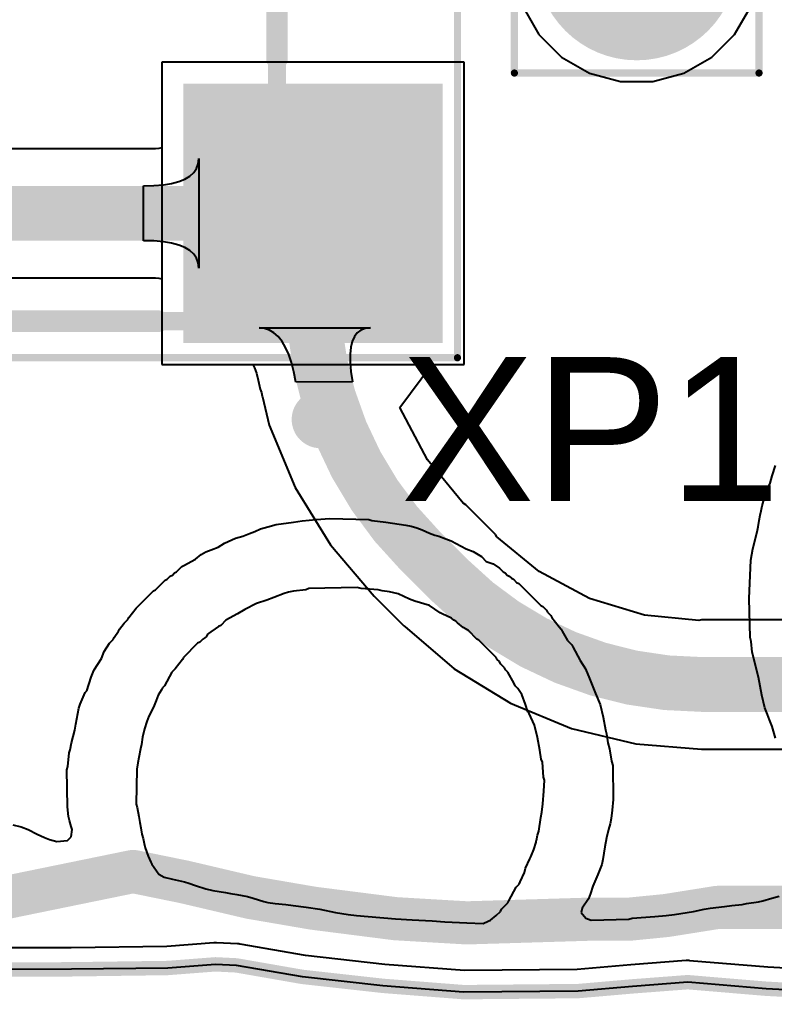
# Model space of a CAD drawing. Header units: inches. Extents: x -21.6 to 21.4, y -24.6 to 14.5.
# Drawn here: x -12.54 to -7.29, y -24.65 to -17.83 of the extents above; entities that cross this region are included whole.
import ezdxf

# ---------------------------------------------------------------- set-up
doc = ezdxf.new("R2010")
doc.units = ezdxf.units.IN
for name, color, linetype in [('Bottom Layer', 5, 'Continuous'), ('Bottom Solder', 6, 'Continuous'), ('Mechanical 4', 56, 'Continuous'), ('Multi-Layer', 9, 'Continuous'), ('Pad Holes', 156, 'Continuous'), ('Top 3D Body', 56, 'Continuous'), ('Top Courtyard', 56, 'Continuous'), ('Top Layer', 1, 'Continuous'), ('Top Overlay', 2, 'Continuous'), ('Top Solder', 216, 'Continuous')]:
    doc.layers.add(name, color=color, linetype=linetype)
doc.styles.add('Arial', font='', dxfattribs={"height": 0.2})
doc.styles.get('Arial').set_extended_font_data('Arial')

# ---------------------------------------------------------------- blocks, each defined once
blk = doc.blocks.new('B__________6X6_52')
at = {"layer": 'Bottom Layer'}
blk.add_hatch(color=5, dxfattribs=at).paths.add_polyline_path([(-4.05, 3.05), (-2.45, 3.05), (-2.45, 1.45), (-4.05, 1.45)])
at = {"layer": 'Bottom Solder'}
blk.add_hatch(color=6, dxfattribs=at).paths.add_polyline_path([(-4.1516, 3.1516), (-2.3484, 3.1516), (-2.3484, 1.3484), (-4.1516, 1.3484)])
at = {"layer": 'Pad Holes'}
h = blk.add_hatch(color=7, dxfattribs=at)
edge = h.paths.add_edge_path()
edge.add_arc((-3.25, 2.25), 0.5, 0, 360)
at = {"layer": 'Top Layer'}
blk.add_hatch(color=1, dxfattribs=at).paths.add_polyline_path([(-4.05, 3.05), (-2.45, 3.05), (-2.45, 1.45), (-4.05, 1.45)])
at = {"layer": 'Top Solder'}
blk.add_hatch(color=216, dxfattribs=at).paths.add_polyline_path([(-4.1516, 3.1516), (-2.3484, 3.1516), (-2.3484, 1.3484), (-4.1516, 1.3484)])
at = {"layer": 'Top 3D Body'}
for points in [[(-3.202, 3.683, 0.2, 0.2, 1), (-3.402, 3.683, 0.2, 0.2, 1)], [(-3.452, 3.683, 0.1, 0.1, 1), (-3.352, 3.683, 0.1, 0.1, 1)], [(-3.252, 3.683, 0.1, 0.1, 1), (-3.152, 3.683, 0.1, 0.1, 1)], [(-3.0317, 3, 0.0635, 0.0635, 1), (-2.9682, 3, 0.0635, 0.0635, 1)], [(-3.0317, 3, 0.0635, 0.0635, 1), (-2.9682, 3, 0.0635, 0.0635, 1)]]:
    blk.add_lwpolyline(points, format="xyseb", close=True, dxfattribs=at)
for points in [[(3, 3, 0.127, 0.127, 0), (-3, 3, 0.127, 0.127, 0)], [(-3, 3, 0.127, 0.127, 0), (-3, -3, 0.127, 0.127, 0)]]:
    blk.add_lwpolyline(points, format="xyseb", dxfattribs=at)
at = {"layer": 'Top Courtyard'}
for points in [[(-4.254, 3.254, 0.05, 0.05, 0), (-4.254, -3.254, 0.05, 0.05, 0)], [(4.254, 3.254, 0.05, 0.05, 0), (-4.254, 3.254, 0.05, 0.05, 0)]]:
    blk.add_lwpolyline(points, format="xyseb", dxfattribs=at)
blk.add_lwpolyline([(-4.2665, 3.254, 0.025, 0.025, 1), (-4.2415, 3.254, 0.025, 0.025, 1)], format="xyseb", close=True, dxfattribs=at)
blk.add_lwpolyline([(-4.2665, 3.254, 0.025, 0.025, 1), (-4.2415, 3.254, 0.025, 0.025, 1)], format="xyseb", close=True, dxfattribs=at)
at = {"layer": 'Top Overlay'}
for points in [[(-3.202, 3.683, 0.2, 0.2, 1), (-3.402, 3.683, 0.2, 0.2, 1)], [(-3.452, 3.683, 0.1, 0.1, 1), (-3.352, 3.683, 0.1, 0.1, 1)], [(-3.252, 3.683, 0.1, 0.1, 1), (-3.152, 3.683, 0.1, 0.1, 1)], [(-2.2135, 3, 0.075, 0.075, 1), (-2.1385, 3, 0.075, 0.075, 1)], [(-3.0375, 1.176, 0.075, 0.075, 1), (-2.9625, 1.176, 0.075, 0.075, 1)]]:
    blk.add_lwpolyline(points, format="xyseb", close=True, dxfattribs=at)
for points in [[(2.176, 3, 0.15, 0.15, 0), (-2.176, 3, 0.15, 0.15, 0)], [(-3, 1.176, 0.15, 0.15, 0), (-3, -1.176, 0.15, 0.15, 0)]]:
    blk.add_lwpolyline(points, format="xyseb", dxfattribs=at)
blk = doc.blocks.new('RES_THT_025W_220_53')
at = {"layer": 'Bottom Layer'}
h = blk.add_hatch(color=5, dxfattribs=at)
edge = h.paths.add_edge_path()
edge.add_arc((-3.81, 0), 0.6, 0, 360)
at = {"layer": 'Bottom Solder'}
h = blk.add_hatch(color=6, dxfattribs=at)
edge = h.paths.add_edge_path()
edge.add_arc((-3.81, 0), 0.7016, 0, 360)
at = {"layer": 'Multi-Layer'}
h = blk.add_hatch(color=9, dxfattribs=at)
edge = h.paths.add_edge_path()
edge.add_arc((-3.81, 0), 0.6, 0, 360)
at = {"layer": 'Top Layer'}
h = blk.add_hatch(color=1, dxfattribs=at)
edge = h.paths.add_edge_path()
edge.add_arc((-3.81, 0), 0.6, 0, 360)
at = {"layer": 'Top Solder'}
h = blk.add_hatch(color=216, dxfattribs=at)
edge = h.paths.add_edge_path()
edge.add_arc((-3.81, 0), 0.7016, 0, 360)
at = {"layer": 'Top Courtyard'}
for points in [[(-4.6, 0.85, 0.05, 0.05, 0), (-3.65, 0.85, 0.05, 0.05, 0)], [(-4.6, 0.85, 0.05, 0.05, 0), (-4.6, -0.85, 0.05, 0.05, 0)], [(-4.6, -0.85, 0.05, 0.05, 0), (-3.65, -0.85, 0.05, 0.05, 0)]]:
    blk.add_lwpolyline(points, format="xyseb", dxfattribs=at)
for points in [[(-4.6125, 0.85, 0.025, 0.025, 1), (-4.5875, 0.85, 0.025, 0.025, 1)], [(-4.6125, 0.85, 0.025, 0.025, 1), (-4.5875, 0.85, 0.025, 0.025, 1)], [(-4.6125, -0.85, 0.025, 0.025, 1), (-4.5875, -0.85, 0.025, 0.025, 1)], [(-4.6125, -0.85, 0.025, 0.025, 1), (-4.5875, -0.85, 0.025, 0.025, 1)]]:
    blk.add_lwpolyline(points, format="xyseb", close=True, dxfattribs=at)

msp = doc.modelspace()

# ---------------------------------------------------------------- linework, layer by layer
at = {"layer": 'Bottom Layer'}
for p, q in [((-9.0421, -17.7381), (-8.9302, -17.9319)), ((-7.5698, -17.9319), (-7.4579, -17.7381)), ((-8.9302, -17.9319), (-8.7719, -18.0902)), ((-7.7281, -18.0902), (-7.5698, -17.9319)), ((-9.45, -18.125), (-11.55, -18.125)), ((-11.55, -18.125), (-11.55, -20.225)), ((-9.45, -20.225), (-9.45, -18.125)), ((-8.7719, -18.0902), (-8.5781, -18.2021)), ((-7.9219, -18.2021), (-7.7281, -18.0902)), ((-8.5781, -18.2021), (-8.3619, -18.26)), ((-8.1381, -18.26), (-7.9219, -18.2021)), ((-8.3619, -18.26), (-8.1381, -18.26)), ((-11.55, -20.225), (-9.45, -20.225)), ((-11.1779, -24.3955), (-11.5097, -24.421)), ((-11.032, -24.4028), (-11.1779, -24.3955)), ((-10.5724, -24.483), (-11.032, -24.4028)), ((-12.179, -24.4301), (-12.6003, -24.4319)), ((-11.5097, -24.421), (-12.179, -24.4301)), ((-10.0144, -24.545), (-10.5724, -24.483)), ((-7.8954, -24.5195), (-8.2784, -24.5486)), ((-7.3502, -24.5651), (-7.8954, -24.5195)), ((-9.4527, -24.5888), (-10.0144, -24.545)), ((-8.6577, -24.5815), (-9.4527, -24.5888)), ((-8.2784, -24.5486), (-8.6577, -24.5815)), ((-6.7721, -24.5961), (-7.3502, -24.5651))]:
    msp.add_line(p, q, dxfattribs=at)
at = {"layer": 'Mechanical 4'}
for points in [[(-12.6003, -24.4319, 0.1, 0.1, 0), (-12.179, -24.4301, 0.1, 0.1, 0)], [(-12.179, -24.4301, 0.1, 0.1, 0), (-11.5097, -24.421, 0.1, 0.1, 0)], [(-11.5097, -24.421, 0.1, 0.1, 0), (-11.1779, -24.3955, 0.1, 0.1, 0)], [(-11.1779, -24.3955, 0.1, 0.1, 0), (-11.032, -24.4028, 0.1, 0.1, 0)], [(-11.032, -24.4028, 0.1, 0.1, 0), (-10.5724, -24.483, 0.1, 0.1, 0)], [(-10.5724, -24.483, 0.1, 0.1, 0), (-10.0144, -24.545, 0.1, 0.1, 0)], [(-8.2784, -24.5486, 0.1, 0.1, 0), (-7.8954, -24.5195, 0.1, 0.1, 0)], [(-7.8954, -24.5195, 0.1, 0.1, 0), (-7.3502, -24.5651, 0.1, 0.1, 0)], [(-10.0144, -24.545, 0.1, 0.1, 0), (-9.4527, -24.5888, 0.1, 0.1, 0)], [(-9.4527, -24.5888, 0.1, 0.1, 0), (-8.6577, -24.5815, 0.1, 0.1, 0)], [(-8.6577, -24.5815, 0.1, 0.1, 0), (-8.2784, -24.5486, 0.1, 0.1, 0)], [(-7.3502, -24.5651, 0.1, 0.1, 0), (-6.7721, -24.5961, 0.1, 0.1, 0)]]:
    msp.add_lwpolyline(points, format="xyseb", dxfattribs=at)
for points in [[(-12.204, -24.4301, 0.05, 0.05, 1), (-12.154, -24.4301, 0.05, 0.05, 1)], [(-12.204, -24.4301, 0.05, 0.05, 1), (-12.154, -24.4301, 0.05, 0.05, 1)], [(-11.5347, -24.421, 0.05, 0.05, 1), (-11.4847, -24.421, 0.05, 0.05, 1)], [(-11.5347, -24.421, 0.05, 0.05, 1), (-11.4847, -24.421, 0.05, 0.05, 1)], [(-11.2029, -24.3955, 0.05, 0.05, 1), (-11.1529, -24.3955, 0.05, 0.05, 1)], [(-11.2029, -24.3955, 0.05, 0.05, 1), (-11.1529, -24.3955, 0.05, 0.05, 1)], [(-11.057, -24.4028, 0.05, 0.05, 1), (-11.007, -24.4028, 0.05, 0.05, 1)], [(-11.057, -24.4028, 0.05, 0.05, 1), (-11.007, -24.4028, 0.05, 0.05, 1)], [(-10.5974, -24.483, 0.05, 0.05, 1), (-10.5474, -24.483, 0.05, 0.05, 1)], [(-10.5974, -24.483, 0.05, 0.05, 1), (-10.5474, -24.483, 0.05, 0.05, 1)], [(-7.9204, -24.5195, 0.05, 0.05, 1), (-7.8704, -24.5195, 0.05, 0.05, 1)], [(-7.9204, -24.5195, 0.05, 0.05, 1), (-7.8704, -24.5195, 0.05, 0.05, 1)], [(-10.0394, -24.545, 0.05, 0.05, 1), (-9.9894, -24.545, 0.05, 0.05, 1)], [(-10.0394, -24.545, 0.05, 0.05, 1), (-9.9894, -24.545, 0.05, 0.05, 1)], [(-9.4777, -24.5888, 0.05, 0.05, 1), (-9.4277, -24.5888, 0.05, 0.05, 1)], [(-9.4777, -24.5888, 0.05, 0.05, 1), (-9.4277, -24.5888, 0.05, 0.05, 1)], [(-8.6827, -24.5815, 0.05, 0.05, 1), (-8.6327, -24.5815, 0.05, 0.05, 1)], [(-8.6827, -24.5815, 0.05, 0.05, 1), (-8.6327, -24.5815, 0.05, 0.05, 1)], [(-8.3034, -24.5486, 0.05, 0.05, 1), (-8.2534, -24.5486, 0.05, 0.05, 1)], [(-8.3034, -24.5486, 0.05, 0.05, 1), (-8.2534, -24.5486, 0.05, 0.05, 1)], [(-7.3752, -24.5651, 0.05, 0.05, 1), (-7.3252, -24.5651, 0.05, 0.05, 1)], [(-7.3752, -24.5651, 0.05, 0.05, 1), (-7.3252, -24.5651, 0.05, 0.05, 1)]]:
    msp.add_lwpolyline(points, format="xyseb", close=True, dxfattribs=at)
at = {"layer": 'Top Layer'}
for p, q in [((-9.0421, -17.7381), (-8.9302, -17.9319)), ((-7.5698, -17.9319), (-7.4579, -17.7381)), ((-8.9302, -17.9319), (-8.7719, -18.0902)), ((-7.7281, -18.0902), (-7.5698, -17.9319)), ((-9.45, -18.125), (-11.55, -18.125)), ((-11.55, -18.125), (-11.55, -18.7202)), ((-9.45, -20.225), (-9.45, -18.125)), ((-8.7719, -18.0902), (-8.5781, -18.2021)), ((-7.9219, -18.2021), (-7.7281, -18.0902)), ((-8.5781, -18.2021), (-8.3619, -18.26)), ((-8.1381, -18.26), (-7.9219, -18.2021)), ((-8.3619, -18.26), (-8.1381, -18.26)), ((-11.5952, -18.7259), (-15.787, -18.7259)), ((-11.5716, -18.7238), (-11.5952, -18.7259)), ((-11.55, -18.7202), (-11.5716, -18.7238)), ((-11.2977, -18.8302), (-11.2939, -18.794)), ((-11.2939, -18.794), (-11.2939, -19.556)), ((-11.3285, -18.8912), (-11.3093, -18.8626)), ((-11.3093, -18.8626), (-11.2977, -18.8302)), ((-11.4322, -18.954), (-11.3899, -18.9369)), ((-11.3899, -18.9369), (-11.3553, -18.9159)), ((-11.3553, -18.9159), (-11.3285, -18.8912)), ((-11.6779, -18.9845), (-11.605, -18.9826)), ((-11.6779, -19.3655), (-11.6779, -18.9845)), ((-11.605, -18.9826), (-11.5397, -18.9769)), ((-11.5397, -18.9769), (-11.4821, -18.9674)), ((-11.4821, -18.9674), (-11.4322, -18.954)), ((-11.605, -19.3674), (-11.6779, -19.3655)), ((-11.5397, -19.3731), (-11.605, -19.3674)), ((-11.4821, -19.3826), (-11.5397, -19.3731)), ((-11.4322, -19.396), (-11.4821, -19.3826)), ((-11.3899, -19.4131), (-11.4322, -19.396)), ((-11.3553, -19.4341), (-11.3899, -19.4131)), ((-11.3285, -19.4588), (-11.3553, -19.4341)), ((-11.3093, -19.4874), (-11.3285, -19.4588)), ((-11.2977, -19.5198), (-11.3093, -19.4874)), ((-11.2939, -19.556), (-11.2977, -19.5198)), ((-15.787, -19.6241), (-11.5952, -19.6241)), ((-11.5952, -19.6241), (-11.5716, -19.6262)), ((-11.5716, -19.6262), (-11.55, -19.6298)), ((-11.55, -19.6298), (-11.55, -20.225)), ((-10.8374, -19.9757), (-10.8742, -19.972)), ((-10.8742, -19.972), (-10.1013, -19.972)), ((-10.1013, -19.972), (-10.1367, -19.9757)), ((-10.803, -19.987), (-10.8374, -19.9757)), ((-10.7712, -20.0058), (-10.803, -19.987)), ((-10.7418, -20.0321), (-10.7712, -20.0058)), ((-10.715, -20.0659), (-10.7418, -20.0321)), ((-10.2121, -20.0318), (-10.2271, -20.0654)), ((-10.1921, -20.0056), (-10.2121, -20.0318)), ((-10.1669, -19.9869), (-10.1921, -20.0056)), ((-10.1367, -19.9757), (-10.1669, -19.9869)), ((-10.6906, -20.1072), (-10.715, -20.0659)), ((-10.6687, -20.1561), (-10.6906, -20.1072)), ((-10.237, -20.1066), (-10.2417, -20.1552)), ((-10.2271, -20.0654), (-10.237, -20.1066)), ((-10.6493, -20.2124), (-10.6687, -20.1561)), ((-10.2417, -20.1552), (-10.2414, -20.2113)), ((-11.55, -20.225), (-10.9171, -20.225)), ((-10.9171, -20.225), (-10.906, -20.2498)), ((-10.6324, -20.2763), (-10.6493, -20.2124)), ((-10.2414, -20.2113), (-10.2359, -20.2748)), ((-9.8974, -20.525), (-9.6749, -20.225)), ((-9.6749, -20.225), (-9.45, -20.225)), ((-10.906, -20.2498), (-10.8934, -20.2866)), ((-10.8934, -20.2866), (-10.8808, -20.3341)), ((-10.618, -20.3477), (-10.6324, -20.2763)), ((-10.2359, -20.2748), (-10.2254, -20.3459)), ((-10.8808, -20.3341), (-10.8679, -20.3981)), ((-10.2254, -20.3459), (-10.618, -20.3477)), ((-10.8679, -20.3981), (-10.8581, -20.4215)), ((-10.8581, -20.4215), (-10.8531, -20.4464)), ((-10.8531, -20.4464), (-10.8506, -20.45)), ((-10.8506, -20.45), (-10.8034, -20.6468)), ((-9.8973, -20.5253), (-9.8974, -20.525)), ((-9.7035, -20.8879), (-9.8973, -20.5253)), ((-10.8034, -20.6468), (-10.6239, -21.0802)), ((-9.4556, -21.1899), (-9.7035, -20.8879)), ((-10.6239, -21.0802), (-10.3787, -21.4802)), ((-9.4385, -21.2014), (-9.4556, -21.1899)), ((-9.2324, -21.4074), (-9.4385, -21.2014)), ((-9.2215, -21.4237), (-9.2324, -21.4074)), ((-8.9286, -21.6642), (-9.2215, -21.4237)), ((-10.3787, -21.4802), (-10.074, -21.8369)), ((-8.5773, -21.8519), (-8.9286, -21.6642)), ((-10.074, -21.8369), (-10.0741, -21.8369)), ((-10.0741, -21.8369), (-9.8679, -22.0429)), ((-8.1961, -21.9675), (-8.5773, -21.8519)), ((-7.8189, -22.0047), (-8.1961, -21.9675)), ((-7.7997, -22.0009), (-7.8189, -22.0047)), ((-6.2051, -22.0009), (-7.7997, -22.0009)), ((-9.8679, -22.0429), (-9.8676, -22.0431)), ((-9.8676, -22.0431), (-9.8616, -22.0482)), ((-9.8616, -22.0482), (-9.5189, -22.3409)), ((-9.5189, -22.3409), (-9.1275, -22.5807)), ((-9.1275, -22.5807), (-8.7035, -22.7564)), ((-8.7035, -22.7564), (-8.2572, -22.8635)), ((-8.2572, -22.8635), (-7.7997, -22.8995)), ((-7.7997, -22.8995), (-7.7997, -22.8991)), ((-7.7997, -22.8991), (-3.5227, -22.8991)), ((-11.1779, -24.3955), (-11.5097, -24.421)), ((-11.032, -24.4028), (-11.1779, -24.3955)), ((-10.5724, -24.483), (-11.032, -24.4028)), ((-12.179, -24.4301), (-12.6003, -24.4319)), ((-11.5097, -24.421), (-12.179, -24.4301)), ((-10.0144, -24.545), (-10.5724, -24.483)), ((-7.8954, -24.5195), (-8.2784, -24.5486)), ((-7.3502, -24.5651), (-7.8954, -24.5195)), ((-9.4527, -24.5888), (-10.0144, -24.545)), ((-8.6577, -24.5815), (-9.4527, -24.5888)), ((-8.2784, -24.5486), (-8.6577, -24.5815)), ((-6.7721, -24.5961), (-7.3502, -24.5651))]:
    msp.add_line(p, q, dxfattribs=at)
for points in [[(-17, -19.175, 0.381, 0.381, 0), (-10.5, -19.175, 0.381, 0.381, 0)], [(-10.5, -19.7229, 0.381, 0.381, 0), (-10.5, -19.175, 0.381, 0.381, 0)], [(-9.7561, -21.519, 0.381, 0.381, -0.198912), (-10.5, -19.7229, 0.381, 0.381, 0)], [(-9.7561, -21.519, 0.381, 0.381, 0), (-9.55, -21.725, 0.381, 0.381, 0)], [(-7.7997, -22.45, 0.381, 0.381, -0.198912), (-9.55, -21.725, 0.381, 0.381, 0)], [(-7.7997, -22.45, 0.381, 0.381, 0), (-3.5206, -22.45, 0.381, 0.381, 0)]]:
    msp.add_lwpolyline(points, format="xyseb", dxfattribs=at)
for points in [[(-10.5952, -19.175, 0.1905, 0.1905, 1), (-10.4047, -19.175, 0.1905, 0.1905, 1)], [(-10.5952, -19.175, 0.1905, 0.1905, 1), (-10.4047, -19.175, 0.1905, 0.1905, 1)], [(-10.5952, -19.7229, 0.1905, 0.1905, 1), (-10.4047, -19.7229, 0.1905, 0.1905, 1)], [(-10.5952, -19.7229, 0.1905, 0.1905, 1), (-10.4047, -19.7229, 0.1905, 0.1905, 1)], [(-9.8513, -21.519, 0.1905, 0.1905, 1), (-9.6608, -21.519, 0.1905, 0.1905, 1)], [(-9.8513, -21.519, 0.1905, 0.1905, 1), (-9.6608, -21.519, 0.1905, 0.1905, 1)], [(-9.6453, -21.725, 0.1905, 0.1905, 1), (-9.4548, -21.725, 0.1905, 0.1905, 1)], [(-9.6453, -21.725, 0.1905, 0.1905, 1), (-9.4548, -21.725, 0.1905, 0.1905, 1)], [(-7.8949, -22.45, 0.1905, 0.1905, 1), (-7.7044, -22.45, 0.1905, 0.1905, 1)], [(-7.8949, -22.45, 0.1905, 0.1905, 1), (-7.7044, -22.45, 0.1905, 0.1905, 1)]]:
    msp.add_lwpolyline(points, format="xyseb", close=True, dxfattribs=at)
at = {"layer": 'Top Overlay'}
for p, q in [((-7.3082, -20.9999), (-7.2863, -20.927)), ((-7.341, -21.0911), (-7.3228, -21.051)), ((-7.3228, -21.051), (-7.3082, -20.9999)), ((-7.3629, -21.1495), (-7.341, -21.0911)), ((-7.3775, -21.2078), (-7.3629, -21.1495)), ((-7.3921, -21.2735), (-7.3848, -21.2443)), ((-7.3848, -21.2443), (-7.3775, -21.2078)), ((-10.7548, -21.3391), (-10.6344, -21.3209)), ((-10.6344, -21.3209), (-10.5761, -21.3136)), ((-10.5761, -21.3136), (-10.4776, -21.3027)), ((-10.4776, -21.3027), (-10.3828, -21.2954)), ((-10.3828, -21.2954), (-10.1129, -21.3027)), ((-10.1129, -21.3027), (-10.091, -21.31)), ((-10.091, -21.31), (-9.9925, -21.3209)), ((-9.9925, -21.3209), (-9.8539, -21.3428)), ((-7.4067, -21.3537), (-7.3994, -21.31)), ((-7.3994, -21.31), (-7.3921, -21.2735)), ((-10.9882, -21.4194), (-10.9408, -21.4011)), ((-10.9408, -21.4011), (-10.9043, -21.3865)), ((-10.9043, -21.3865), (-10.8642, -21.3683)), ((-10.8642, -21.3683), (-10.8131, -21.3537)), ((-10.8131, -21.3537), (-10.7548, -21.3391)), ((-9.8539, -21.3428), (-9.8175, -21.3501)), ((-9.8175, -21.3501), (-9.7773, -21.361)), ((-9.7773, -21.361), (-9.7409, -21.3756)), ((-9.7409, -21.3756), (-9.6898, -21.3975)), ((-9.6898, -21.3975), (-9.6533, -21.4121)), ((-7.4432, -21.5069), (-7.414, -21.3902)), ((-7.414, -21.3902), (-7.4067, -21.3537)), ((-11.1596, -21.496), (-11.1159, -21.4668)), ((-11.1159, -21.4668), (-11.0393, -21.434)), ((-11.0393, -21.434), (-10.9882, -21.4194)), ((-9.6533, -21.4121), (-9.6242, -21.4194)), ((-9.6242, -21.4194), (-9.5767, -21.4376)), ((-9.5767, -21.4376), (-9.5403, -21.4522)), ((-9.5403, -21.4522), (-9.4345, -21.5069)), ((-11.2763, -21.547), (-11.2435, -21.5288)), ((-11.2435, -21.5288), (-11.207, -21.5142)), ((-11.207, -21.5142), (-11.1596, -21.496)), ((-9.4345, -21.5069), (-9.3871, -21.5251)), ((-9.3871, -21.5251), (-9.3287, -21.5616)), ((-7.4577, -21.5871), (-7.4432, -21.5069)), ((-11.3967, -21.6236), (-11.3164, -21.5798)), ((-11.3164, -21.5798), (-11.2763, -21.547)), ((-9.3287, -21.5616), (-9.2959, -21.5944)), ((-9.2959, -21.5944), (-9.2485, -21.6127)), ((-7.4687, -21.8534), (-7.4577, -21.5871)), ((-11.4769, -21.6893), (-11.4623, -21.6747)), ((-11.4623, -21.6747), (-11.4477, -21.6674)), ((-11.4477, -21.6674), (-11.4113, -21.6309)), ((-11.4113, -21.6309), (-11.3967, -21.6236)), ((-9.2485, -21.6127), (-9.2047, -21.6418)), ((-9.2047, -21.6418), (-9.1792, -21.6674)), ((-9.1792, -21.6674), (-9.1646, -21.6747)), ((-9.1646, -21.6747), (-9.15, -21.6893)), ((-11.5936, -21.7914), (-11.528, -21.7257)), ((-11.528, -21.7257), (-11.5134, -21.7184)), ((-11.5134, -21.7184), (-11.4915, -21.6966)), ((-11.4915, -21.6966), (-11.4769, -21.6893)), ((-9.15, -21.6893), (-9.1354, -21.6966)), ((-9.1354, -21.6966), (-9.1209, -21.7111)), ((-9.1209, -21.7111), (-9.1063, -21.7184)), ((-9.1063, -21.7184), (-9.0844, -21.7403)), ((-9.0844, -21.7403), (-9.0698, -21.7476)), ((-11.7286, -21.919), (-11.6082, -21.7987)), ((-11.6082, -21.7987), (-11.5936, -21.7914)), ((-10.6709, -21.8096), (-10.7001, -21.8169)), ((-10.6344, -21.8023), (-10.6709, -21.8096)), ((-10.5505, -21.7914), (-10.6344, -21.8023)), ((-10.5287, -21.7841), (-10.5505, -21.7914)), ((-10.1931, -21.7768), (-10.5287, -21.7841)), ((-10.1639, -21.7841), (-10.1931, -21.7768)), ((-10.0472, -21.7914), (-10.1639, -21.7841)), ((-10.0181, -21.7987), (-10.0472, -21.7914)), ((-9.967, -21.806), (-10.0181, -21.7987)), ((-9.9086, -21.8206), (-9.967, -21.806)), ((-9.0698, -21.7476), (-8.9166, -21.9008)), ((-10.8204, -21.8643), (-10.8934, -21.8862)), ((-10.773, -21.8461), (-10.8204, -21.8643)), ((-10.7001, -21.8169), (-10.773, -21.8461)), ((-9.8284, -21.857), (-9.9086, -21.8206)), ((-9.7919, -21.8716), (-9.8284, -21.857)), ((-9.6898, -21.9008), (-9.7919, -21.8716)), ((-7.4614, -22.1233), (-7.4687, -21.8534)), ((-11.7796, -21.9847), (-11.7286, -21.919)), ((-10.9736, -21.93), (-11.0247, -21.9592)), ((-10.8934, -21.8862), (-10.9736, -21.93)), ((-9.6169, -21.9519), (-9.6898, -21.9008)), ((-8.9166, -21.9008), (-8.902, -21.9081)), ((-8.902, -21.9081), (-8.8765, -21.9336)), ((-8.8765, -21.9336), (-8.8692, -21.9482)), ((-8.8692, -21.9482), (-8.8473, -21.9701)), ((-11.8125, -22.0248), (-11.7869, -21.9993)), ((-11.7869, -21.9993), (-11.7796, -21.9847)), ((-11.1049, -22.0029), (-11.1414, -22.0394)), ((-11.0247, -21.9592), (-11.1049, -22.0029)), ((-9.6023, -21.9592), (-9.6169, -21.9519)), ((-9.5366, -21.9883), (-9.6023, -21.9592)), ((-9.522, -22.0029), (-9.5366, -21.9883)), ((-9.5075, -22.0102), (-9.522, -22.0029)), ((-9.4965, -22.0212), (-9.5075, -22.0102)), ((-8.8473, -21.9701), (-8.84, -21.9847)), ((-8.84, -21.9847), (-8.789, -22.0503)), ((-11.8818, -22.1233), (-11.8526, -22.0795)), ((-11.8526, -22.0795), (-11.8453, -22.0649)), ((-11.8453, -22.0649), (-11.8125, -22.0248)), ((-11.156, -22.0467), (-11.2326, -22.1014)), ((-11.1414, -22.0394), (-11.156, -22.0467)), ((-9.4564, -22.054), (-9.4965, -22.0212)), ((-9.4199, -22.0759), (-9.4564, -22.054)), ((-9.3616, -22.1342), (-9.4199, -22.0759)), ((-8.789, -22.0503), (-8.7744, -22.0649)), ((-8.7744, -22.0649), (-8.7671, -22.0795)), ((-8.7671, -22.0795), (-8.7306, -22.1452)), ((-11.9146, -22.1634), (-11.8891, -22.1379)), ((-11.8891, -22.1379), (-11.8818, -22.1233)), ((-11.2873, -22.1561), (-11.3019, -22.1634)), ((-11.2654, -22.1342), (-11.2873, -22.1561)), ((-11.2508, -22.1269), (-11.2654, -22.1342)), ((-11.2399, -22.116), (-11.2508, -22.1269)), ((-11.2326, -22.1014), (-11.2399, -22.116)), ((-9.347, -22.1415), (-9.3616, -22.1342)), ((-9.2266, -22.2619), (-9.347, -22.1415)), ((-8.7306, -22.1452), (-8.7014, -22.1743)), ((-7.4541, -22.1525), (-7.4614, -22.1233)), ((-7.4468, -22.2254), (-7.4541, -22.1525)), ((-11.9693, -22.2692), (-11.9511, -22.2217)), ((-11.9511, -22.2217), (-11.9146, -22.1634)), ((-11.3019, -22.1634), (-11.4003, -22.2619)), ((-8.7014, -22.1743), (-8.6941, -22.1889)), ((-8.6941, -22.1889), (-8.6431, -22.2837)), ((-12.0204, -22.3494), (-11.9693, -22.2692)), ((-11.4076, -22.2765), (-11.4587, -22.3421)), ((-11.4003, -22.2619), (-11.4076, -22.2765)), ((-9.2193, -22.2765), (-9.2266, -22.2619)), ((-9.2047, -22.291), (-9.2193, -22.2765)), ((-9.1974, -22.3056), (-9.2047, -22.291)), ((-8.6431, -22.2837), (-8.6066, -22.3421)), ((-7.403, -22.4005), (-7.4468, -22.2254)), ((-12.0276, -22.364), (-12.0204, -22.3494)), ((-11.4587, -22.3421), (-11.4806, -22.364)), ((-9.1683, -22.3348), (-9.1974, -22.3056)), ((-9.161, -22.3494), (-9.1683, -22.3348)), ((-9.1464, -22.364), (-9.161, -22.3494)), ((-8.6066, -22.3421), (-8.5774, -22.4077)), ((-12.0714, -22.4953), (-12.0422, -22.4005)), ((-12.0422, -22.4005), (-12.0276, -22.364)), ((-11.4806, -22.364), (-11.5316, -22.4588)), ((-9.1026, -22.4442), (-9.1464, -22.364)), ((-8.5774, -22.4077), (-8.5592, -22.4552)), ((-7.3812, -22.5245), (-7.403, -22.4005)), ((-12.0824, -22.5062), (-12.0714, -22.4953)), ((-11.5535, -22.488), (-11.5754, -22.5245)), ((-11.5462, -22.4734), (-11.5535, -22.488)), ((-11.5316, -22.4588), (-11.5462, -22.4734)), ((-9.0953, -22.4588), (-9.1026, -22.4442)), ((-9.0771, -22.477), (-9.0953, -22.4588)), ((-9.0479, -22.5208), (-9.0771, -22.477)), ((-8.5592, -22.4552), (-8.5373, -22.5135)), ((-12.1188, -22.5865), (-12.0824, -22.5062)), ((-11.59, -22.5609), (-11.6082, -22.6083)), ((-11.5754, -22.5245), (-11.59, -22.5609)), ((-9.0224, -22.5901), (-9.0479, -22.5208)), ((-8.5373, -22.5135), (-8.5045, -22.5901)), ((-7.3593, -22.612), (-7.3812, -22.5245)), ((-12.148, -22.7251), (-12.1261, -22.6156)), ((-12.1261, -22.6156), (-12.1188, -22.5865)), ((-11.6082, -22.6083), (-11.641, -22.6703)), ((-9.0078, -22.6412), (-9.0224, -22.5901)), ((-8.5045, -22.5901), (-8.4826, -22.6776)), ((-7.341, -22.6594), (-7.3593, -22.612)), ((-11.641, -22.6703), (-11.6556, -22.7068)), ((-8.9968, -22.6521), (-9.0078, -22.6412)), ((-8.9604, -22.7323), (-8.9968, -22.6521)), ((-8.4826, -22.6776), (-8.468, -22.7652)), ((-7.3264, -22.6959), (-7.341, -22.6594)), ((-7.3082, -22.7433), (-7.3264, -22.6959)), ((-12.1772, -22.8564), (-12.1553, -22.7688)), ((-12.1553, -22.7688), (-12.148, -22.7251)), ((-11.6702, -22.7579), (-11.6848, -22.8162)), ((-11.6556, -22.7068), (-11.6702, -22.7579)), ((-8.9385, -22.8199), (-8.9604, -22.7323)), ((-8.468, -22.7652), (-8.4607, -22.7944)), ((-7.2863, -22.8235), (-7.3082, -22.7433)), ((-11.6848, -22.8162), (-11.6921, -22.8673)), ((-8.9239, -22.9074), (-8.9385, -22.8199)), ((-8.4607, -22.7944), (-8.4498, -22.8564)), ((-12.1954, -22.9256), (-12.1881, -22.9038)), ((-12.1881, -22.9038), (-12.1772, -22.8564)), ((-11.6994, -22.8965), (-11.7103, -22.9585)), ((-11.6921, -22.8673), (-11.6994, -22.8965)), ((-8.4498, -22.8564), (-8.4388, -22.8965)), ((-8.4388, -22.8965), (-8.4242, -22.984)), ((-12.2027, -23.0205), (-12.1954, -22.9256)), ((-11.7103, -22.9585), (-11.7176, -22.9949)), ((-8.913, -22.9694), (-8.9239, -22.9074)), ((-8.9057, -22.9913), (-8.913, -22.9694)), ((-12.21, -23.0424), (-12.2027, -23.0205)), ((-12.2064, -23.3013), (-12.21, -23.0424)), ((-11.7249, -23.0387), (-11.7286, -23.2831)), ((-11.7176, -22.9949), (-11.7249, -23.0387)), ((-8.8984, -23.0934), (-8.9057, -22.9913)), ((-8.4242, -22.984), (-8.4169, -23.0132)), ((-8.4169, -23.0132), (-8.4133, -23.2502)), ((-8.8911, -23.1153), (-8.8984, -23.0934)), ((-8.8947, -23.1919), (-8.8911, -23.1153)), ((-8.902, -23.2794), (-8.8947, -23.1919)), ((-12.1991, -23.367), (-12.2064, -23.3013)), ((-11.7286, -23.2831), (-11.7213, -23.305)), ((-11.7213, -23.305), (-11.7103, -23.367)), ((-8.9093, -23.3378), (-8.902, -23.2794)), ((-8.4133, -23.2502), (-8.4206, -23.3232)), ((-12.1918, -23.3961), (-12.1991, -23.367)), ((-11.7103, -23.367), (-11.703, -23.4107)), ((-8.9312, -23.4691), (-8.9166, -23.3743)), ((-8.9166, -23.3743), (-8.9093, -23.3378)), ((-8.4279, -23.3815), (-8.4352, -23.418)), ((-8.4206, -23.3232), (-8.4279, -23.3815)), ((-12.5857, -23.4253), (-12.5273, -23.4399)), ((-12.5273, -23.4399), (-12.4799, -23.4581)), ((-12.1808, -23.4363), (-12.1918, -23.3961)), ((-12.1735, -23.4581), (-12.1808, -23.4363)), ((-11.703, -23.4107), (-11.6958, -23.4472)), ((-11.6958, -23.4472), (-11.6885, -23.491)), ((-8.4352, -23.418), (-8.4461, -23.4581)), ((-12.4799, -23.4581), (-12.4179, -23.491)), ((-12.4179, -23.491), (-12.3668, -23.5128)), ((-12.3668, -23.5128), (-12.3304, -23.5274)), ((-12.2064, -23.5347), (-12.1808, -23.5092)), ((-12.1808, -23.5092), (-12.1735, -23.4581)), ((-11.6885, -23.491), (-11.6812, -23.5201)), ((-8.9458, -23.5347), (-8.9385, -23.4983)), ((-8.9385, -23.4983), (-8.9312, -23.4691)), ((-8.4607, -23.5165), (-8.4717, -23.5785)), ((-8.4461, -23.4581), (-8.4607, -23.5165)), ((-12.3304, -23.5274), (-12.2793, -23.542)), ((-12.2793, -23.542), (-12.2064, -23.5347)), ((-11.6812, -23.5201), (-11.6739, -23.5566)), ((-11.6739, -23.5566), (-11.6666, -23.5858)), ((-11.6666, -23.5858), (-11.6447, -23.6441)), ((-8.964, -23.5967), (-8.9494, -23.5457)), ((-8.9494, -23.5384), (-8.9458, -23.5347)), ((-8.9494, -23.5457), (-8.9494, -23.5384)), ((-8.4717, -23.5785), (-8.4862, -23.666)), ((-11.6447, -23.6441), (-11.6265, -23.6843)), ((-8.9932, -23.6624), (-8.9859, -23.6478)), ((-8.9859, -23.6478), (-8.964, -23.5967)), ((-11.6265, -23.6843), (-11.6192, -23.6988)), ((-11.6192, -23.6988), (-11.5717, -23.7681)), ((-9.0224, -23.728), (-8.9932, -23.6624)), ((-8.4935, -23.7025), (-8.5191, -23.7718)), ((-8.4862, -23.666), (-8.4935, -23.7025)), ((-11.5717, -23.7681), (-11.5353, -23.79)), ((-11.5353, -23.79), (-11.4769, -23.8046)), ((-9.0589, -23.8229), (-9.0297, -23.7572)), ((-9.0297, -23.7572), (-9.0224, -23.728)), ((-8.5191, -23.7718), (-8.5555, -23.852)), ((-11.4769, -23.8046), (-11.393, -23.8229)), ((-11.393, -23.8229), (-11.3639, -23.8302)), ((-11.3639, -23.8302), (-11.3164, -23.8484)), ((-11.3164, -23.8484), (-11.2435, -23.8703)), ((-9.1391, -23.9542), (-9.088, -23.8593)), ((-9.088, -23.8593), (-9.0661, -23.8374)), ((-9.0661, -23.8374), (-9.0589, -23.8229)), ((-8.5555, -23.852), (-8.5701, -23.9031)), ((-11.2435, -23.8703), (-11.1961, -23.8812)), ((-11.1961, -23.8812), (-11.1086, -23.8958)), ((-11.1086, -23.8958), (-11.0721, -23.9031)), ((-11.0721, -23.9031), (-11.0283, -23.9104)), ((-11.0283, -23.9104), (-10.9554, -23.925)), ((-10.9554, -23.925), (-10.9153, -23.9359)), ((-8.5701, -23.9031), (-8.5847, -23.9396)), ((-7.3119, -23.9359), (-7.2608, -23.9213)), ((-10.9153, -23.9359), (-10.8423, -23.9578)), ((-10.8423, -23.9578), (-10.8131, -23.9651)), ((-10.8131, -23.9651), (-10.7621, -23.9724)), ((-10.7621, -23.9724), (-10.6891, -23.9797)), ((-10.6891, -23.9797), (-10.6381, -23.987)), ((-10.6381, -23.987), (-10.5469, -23.9979)), ((-9.1901, -24.0125), (-9.1464, -23.9687)), ((-9.1464, -23.9687), (-9.1391, -23.9542)), ((-8.5847, -23.9396), (-8.6285, -24.0052)), ((-7.7386, -24.0052), (-7.6401, -23.9943)), ((-7.6401, -23.9943), (-7.589, -23.987)), ((-7.589, -23.987), (-7.5161, -23.9797)), ((-7.5161, -23.9797), (-7.4869, -23.9724)), ((-7.4869, -23.9724), (-7.403, -23.9614)), ((-7.403, -23.9614), (-7.3739, -23.9542)), ((-7.3739, -23.9542), (-7.3119, -23.9359)), ((-10.5469, -23.9979), (-10.4521, -24.0125)), ((-10.4521, -24.0125), (-10.3427, -24.0344)), ((-10.3427, -24.0344), (-10.2551, -24.049)), ((-10.2551, -24.049), (-10.1968, -24.0563)), ((-10.1968, -24.0563), (-10.1165, -24.0636)), ((-10.1165, -24.0636), (-9.9269, -24.0782)), ((-9.2667, -24.0891), (-9.2266, -24.0563)), ((-9.2266, -24.0563), (-9.1974, -24.0271)), ((-9.1974, -24.0271), (-9.1901, -24.0125)), ((-8.6285, -24.0052), (-8.6358, -24.0344)), ((-8.6358, -24.0344), (-8.603, -24.0745)), ((-8.282, -24.0745), (-8.1252, -24.0636)), ((-8.1252, -24.0636), (-8.0449, -24.0563)), ((-8.0449, -24.0563), (-7.9866, -24.049)), ((-7.9866, -24.049), (-7.8553, -24.0271)), ((-7.8553, -24.0271), (-7.7823, -24.0125)), ((-7.7823, -24.0125), (-7.7386, -24.0052)), ((-9.9269, -24.0782), (-9.8102, -24.0855)), ((-9.8102, -24.0855), (-9.6716, -24.0927)), ((-9.6716, -24.0927), (-9.584, -24.1)), ((-9.584, -24.1), (-9.4309, -24.1073)), ((-9.4309, -24.1073), (-9.3178, -24.111)), ((-9.3178, -24.111), (-9.2813, -24.0964)), ((-9.2813, -24.0964), (-9.2667, -24.0891)), ((-8.603, -24.0745), (-8.5665, -24.0891)), ((-8.5665, -24.0891), (-8.3039, -24.0818)), ((-8.3039, -24.0818), (-8.282, -24.0745)), ((-11.1894, -24.2459), (-11.5165, -24.2711)), ((-11.188, -24.2458), (-11.1894, -24.2459)), ((-11.1864, -24.2457), (-11.188, -24.2458)), ((-11.1851, -24.2456), (-11.1864, -24.2457)), ((-11.184, -24.2456), (-11.1851, -24.2456)), ((-11.1826, -24.2455), (-11.184, -24.2456)), ((-11.1811, -24.2455), (-11.1826, -24.2455)), ((-11.1799, -24.2455), (-11.1811, -24.2455)), ((-11.1787, -24.2454), (-11.1799, -24.2455)), ((-11.1771, -24.2455), (-11.1787, -24.2454)), ((-11.1757, -24.2455), (-11.1771, -24.2455)), ((-11.1746, -24.2455), (-11.1757, -24.2455)), ((-11.1733, -24.2455), (-11.1746, -24.2455)), ((-11.1718, -24.2456), (-11.1733, -24.2455)), ((-11.1704, -24.2456), (-11.1718, -24.2456)), ((-11.0245, -24.2529), (-11.1704, -24.2456)), ((-11.0234, -24.253), (-11.0245, -24.2529)), ((-11.0221, -24.2531), (-11.0234, -24.253)), ((-11.0204, -24.2532), (-11.0221, -24.2531)), ((-11.0191, -24.2533), (-11.0204, -24.2532)), ((-11.0181, -24.2534), (-11.0191, -24.2533)), ((-11.0168, -24.2535), (-11.0181, -24.2534)), ((-11.0152, -24.2537), (-11.0168, -24.2535)), ((-11.0138, -24.2538), (-11.0152, -24.2537)), ((-11.0126, -24.254), (-11.0138, -24.2538)), ((-11.0115, -24.2542), (-11.0126, -24.254)), ((-11.01, -24.2544), (-11.0115, -24.2542)), ((-11.0085, -24.2546), (-11.01, -24.2544)), ((-11.0074, -24.2548), (-11.0085, -24.2546)), ((-11.0062, -24.255), (-11.0074, -24.2548)), ((-10.5512, -24.3344), (-11.0062, -24.255)), ((-12.1806, -24.2801), (-12.5966, -24.2819)), ((-11.5165, -24.2711), (-12.1806, -24.2801)), ((-10.0002, -24.3956), (-10.5512, -24.3344)), ((-9.4476, -24.4387), (-10.0002, -24.3956)), ((-8.2913, -24.3992), (-8.6648, -24.4315)), ((-8.2905, -24.3991), (-8.2913, -24.3992)), ((-8.2898, -24.3991), (-8.2905, -24.3991)), ((-7.9068, -24.3699), (-8.2898, -24.3991)), ((-7.9056, -24.3698), (-7.9068, -24.3699)), ((-7.9043, -24.3697), (-7.9056, -24.3698)), ((-7.9028, -24.3697), (-7.9043, -24.3697)), ((-7.9015, -24.3696), (-7.9028, -24.3697)), ((-7.9002, -24.3695), (-7.9015, -24.3696)), ((-7.899, -24.3695), (-7.9002, -24.3695)), ((-7.8975, -24.3695), (-7.899, -24.3695)), ((-7.8961, -24.3695), (-7.8975, -24.3695)), ((-7.8948, -24.3695), (-7.8961, -24.3695)), ((-7.8936, -24.3695), (-7.8948, -24.3695)), ((-7.8923, -24.3695), (-7.8936, -24.3695)), ((-7.8907, -24.3695), (-7.8923, -24.3695)), ((-7.8894, -24.3696), (-7.8907, -24.3695)), ((-7.8882, -24.3696), (-7.8894, -24.3696)), ((-7.887, -24.3697), (-7.8882, -24.3696)), ((-7.8854, -24.3698), (-7.887, -24.3697)), ((-7.8841, -24.3699), (-7.8854, -24.3698)), ((-7.8829, -24.37), (-7.8841, -24.3699)), ((-7.3398, -24.4154), (-7.8829, -24.37)), ((-8.6648, -24.4315), (-9.4476, -24.4387)), ((-6.7692, -24.446), (-7.3398, -24.4154))]:
    msp.add_line(p, q, dxfattribs=at)
for points in [[(-12.7826, -23.9614, 0.3, 0.3, 0), (-11.75, -23.75, 0.3, 0.3, 0)], [(-11.75, -23.75, 0.3, 0.3, 0), (-11.393, -23.8229, 0.3, 0.3, 0)], [(-11.393, -23.8229, 0.3, 0.3, 0), (-10.9353, -23.9304, 0.3, 0.3, 0)], [(-10.9353, -23.9304, 0.3, 0.3, 0), (-10.4995, -24.0052, 0.3, 0.3, 0)], [(-10.4995, -24.0052, 0.3, 0.3, 0), (-9.9269, -24.0782, 0.3, 0.3, 0)], [(-8.0449, -24.0563, 0.3, 0.3, 0), (-7.6893, -23.9997, 0.3, 0.3, 0)], [(-7.6893, -23.9997, 0.3, 0.3, 0), (-6.25, -24, 0.3, 0.3, 0)], [(-9.9269, -24.0782, 0.3, 0.3, 0), (-9.4309, -24.1073, 0.3, 0.3, 0)], [(-8.3039, -24.0818, 0.3, 0.3, 0), (-8.0449, -24.0563, 0.3, 0.3, 0)], [(-9.4309, -24.1073, 0.3, 0.3, 0), (-8.5847, -24.0818, 0.3, 0.3, 0)], [(-8.5847, -24.0818, 0.3, 0.3, 0), (-8.3039, -24.0818, 0.3, 0.3, 0)]]:
    msp.add_lwpolyline(points, format="xyseb", dxfattribs=at)
for points in [[(-11.825, -23.75, 0.15, 0.15, 1), (-11.675, -23.75, 0.15, 0.15, 1)], [(-11.825, -23.75, 0.15, 0.15, 1), (-11.675, -23.75, 0.15, 0.15, 1)], [(-11.468, -23.8229, 0.15, 0.15, 1), (-11.318, -23.8229, 0.15, 0.15, 1)], [(-11.468, -23.8229, 0.15, 0.15, 1), (-11.318, -23.8229, 0.15, 0.15, 1)], [(-11.0103, -23.9304, 0.15, 0.15, 1), (-10.8603, -23.9304, 0.15, 0.15, 1)], [(-11.0103, -23.9304, 0.15, 0.15, 1), (-10.8603, -23.9304, 0.15, 0.15, 1)], [(-10.5745, -24.0052, 0.15, 0.15, 1), (-10.4245, -24.0052, 0.15, 0.15, 1)], [(-10.5745, -24.0052, 0.15, 0.15, 1), (-10.4245, -24.0052, 0.15, 0.15, 1)], [(-7.7643, -23.9997, 0.15, 0.15, 1), (-7.6143, -23.9997, 0.15, 0.15, 1)], [(-7.7643, -23.9997, 0.15, 0.15, 1), (-7.6143, -23.9997, 0.15, 0.15, 1)], [(-10.0019, -24.0782, 0.15, 0.15, 1), (-9.8519, -24.0782, 0.15, 0.15, 1)], [(-10.0019, -24.0782, 0.15, 0.15, 1), (-9.8519, -24.0782, 0.15, 0.15, 1)], [(-8.1199, -24.0563, 0.15, 0.15, 1), (-7.9699, -24.0563, 0.15, 0.15, 1)], [(-8.1199, -24.0563, 0.15, 0.15, 1), (-7.9699, -24.0563, 0.15, 0.15, 1)], [(-9.5059, -24.1073, 0.15, 0.15, 1), (-9.3559, -24.1073, 0.15, 0.15, 1)], [(-9.5059, -24.1073, 0.15, 0.15, 1), (-9.3559, -24.1073, 0.15, 0.15, 1)], [(-8.6597, -24.0818, 0.15, 0.15, 1), (-8.5097, -24.0818, 0.15, 0.15, 1)], [(-8.6597, -24.0818, 0.15, 0.15, 1), (-8.5097, -24.0818, 0.15, 0.15, 1)], [(-8.3789, -24.0818, 0.15, 0.15, 1), (-8.2289, -24.0818, 0.15, 0.15, 1)], [(-8.3789, -24.0818, 0.15, 0.15, 1), (-8.2289, -24.0818, 0.15, 0.15, 1)]]:
    msp.add_lwpolyline(points, format="xyseb", close=True, dxfattribs=at)

# ---------------------------------------------------------------- block references
for name, p, rotation in [('RES_THT_025W_220_53', (-8.25, -13.6), 90), ('B__________6X6_52', (-13.75, -16.925), 180)]:
    msp.add_blockref(name, p, dxfattribs=dict(rotation=rotation))

# ---------------------------------------------------------------- texts
at = {"layer": 'Top Overlay', "style": 'Arial'}
msp.add_text('XP1', height=1, dxfattribs=at).set_placement((-9.8913, -21.1748))

doc.saveas('drawing.dxf')
